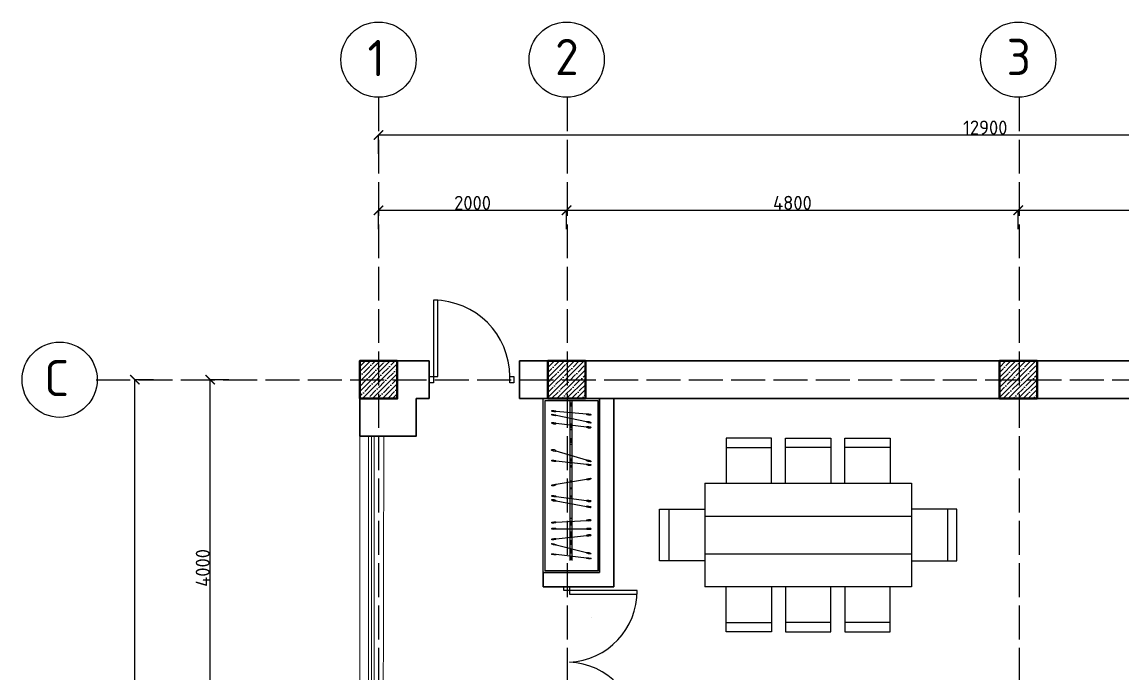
# Model space of a CAD drawing. Header units: millimetres. Extents: x 1863 to 22353, y 600 to 18600.
# Drawn here: x 1863 to 13556, y 11673 to 18600 of the extents above; entities that cross this region are included whole.
import ezdxf

# ---------------------------------------------------------------- set-up
doc = ezdxf.new("R2010")
doc.units = ezdxf.units.MM
doc.linetypes.add('ACAD_ISO02W100', pattern=[15, 12, -3])
for name, color, linetype in [('A-Door', 150, 'Continuous'), ('FUR', 42, 'Continuous'), ('MEBEL', 253, 'Continuous'), ('NET 01', 8, 'Continuous'), ('Plan 1', 7, 'Continuous')]:
    doc.layers.add(name, color=color, linetype=linetype)
doc.styles.add('gost', font='GOST Common.ttf')
doc.dimstyles.new('Copy of GOST', dxfattribs={"dimtxt": 150, "dimasz": 100, "dimexe": 0.18, "dimexo": 0.06, "dimgap": 3, "dimtad": 1, "dimdec": 0, "dimzin": 0, "dimdsep": 46, "dimtxsty": 'gost', "dimblk": 'ARCHTICK', "dimcen": 0.09, "dimclrt": 256, "dimadec": 0, "dimazin": 0, "dimtfac": 1, "dimtdec": 0, "dimtofl": 0, "dimtmove": 0, "dimatfit": 3, "dimldrblk": 'ARCHTICK', "dimfxl": 200, "dimfxlon": 1, "dimtolj": 1, "dimtzin": 0, "dimarcsym": 0})

# ---------------------------------------------------------------- blocks, each defined once
blk = doc.blocks.new('_ArchTick')
at = {"color": 0, "linetype": 'ByBlock', "const_width": 0.15}
blk.add_lwpolyline([(-0.5, -0.5), (0.5, 0.5)], dxfattribs=at)
blk = doc.blocks.new('*D32')
at = {"layer": 'Defpoints', "color": 0, "transparency": 16777216}
for p in [(3863, 14800), (5653, 14800), (6325, 10800)]:
    blk.add_point(p, dxfattribs=at)
at = {"layer": 'FUR', "color": 0, "lineweight": -2, "transparency": 16777216}
for p, q in [((4063, 14800), (3863, 14800)), ((3863, 10800), (3863, 14800)), ((4063, 10800), (3863, 10800))]:
    blk.add_line(p, q, dxfattribs=at)
at = {"layer": 'FUR', "color": 0, "lineweight": -2, "transparency": 16777216, "xscale": 100, "yscale": 100, "zscale": 100}
for p, rotation in [((3863, 14800), 90), ((3863, 10800), 270)]:
    blk.add_blockref('_ArchTick', p, dxfattribs=dict(at, rotation=rotation))
at = {"layer": 'FUR', "color": 7, "transparency": 16777216, "insert": (3785, 12800), "char_height": 150, "attachment_point": 5, "rotation": 90, "style": 'gost'}
blk.add_mtext('\\A1;4000', dxfattribs=at)
blk = doc.blocks.new('*D29')
at = {"layer": 'Defpoints', "color": 0, "transparency": 16777216}
for p in [(3063, 14800), (5653, 14800), (5653, 4400)]:
    blk.add_point(p, dxfattribs=at)
at = {"layer": 'FUR', "color": 0, "lineweight": -2, "transparency": 16777216}
for p, q in [((3263, 14800), (3063, 14800)), ((3063, 4400), (3063, 14800)), ((3263, 4400), (3063, 4400))]:
    blk.add_line(p, q, dxfattribs=at)
at = {"layer": 'FUR', "color": 0, "lineweight": -2, "transparency": 16777216, "xscale": 100, "yscale": 100, "zscale": 100}
for p, rotation in [((3063, 14800), 90), ((3063, 4400), 270)]:
    blk.add_blockref('_ArchTick', p, dxfattribs=dict(at, rotation=rotation))
at = {"layer": 'FUR', "color": 7, "transparency": 16777216, "insert": (2985, 9600), "char_height": 150, "attachment_point": 5, "rotation": 90, "style": 'gost'}
blk.add_mtext('\\A1;10400', dxfattribs=at)
blk = doc.blocks.new('*D33')
at = {"color": 0, "lineweight": -2, "transparency": 16777216}
for p, q in [((5653, 17200), (5653, 17400)), ((5653, 17400), (18553, 17400)), ((18553, 17200), (18553, 17400))]:
    blk.add_line(p, q, dxfattribs=at)
at = {"layer": 'Defpoints', "color": 0, "transparency": 16777216}
for p in [(18553, 17400), (5653, 14800), (18553, 14800)]:
    blk.add_point(p, dxfattribs=at)
at = {"color": 0, "lineweight": -2, "transparency": 16777216, "xscale": 100, "yscale": 100, "zscale": 100, "rotation": 180}
blk.add_blockref('_ArchTick', (5653, 17400), dxfattribs=at)
at = {"color": 0, "lineweight": -2, "transparency": 16777216, "xscale": 100, "yscale": 100, "zscale": 100}
blk.add_blockref('_ArchTick', (18553, 17400), dxfattribs=at)
at = {"transparency": 16777216, "insert": (12103, 17478), "char_height": 150, "attachment_point": 5, "style": 'gost'}
blk.add_mtext('\\A1;12900', dxfattribs=at)
blk = doc.blocks.new('*D41')
at = {"color": 0, "lineweight": -2, "transparency": 16777216}
for p, q in [((5653, 16400), (5653, 16600)), ((5653, 16600), (7653, 16600)), ((7653, 16400), (7653, 16600))]:
    blk.add_line(p, q, dxfattribs=at)
at = {"layer": 'Defpoints', "color": 0, "transparency": 16777216}
for p in [(7653, 16600), (5653, 14800), (7653, 14800)]:
    blk.add_point(p, dxfattribs=at)
at = {"color": 0, "lineweight": -2, "transparency": 16777216, "xscale": 100, "yscale": 100, "zscale": 100, "rotation": 180}
blk.add_blockref('_ArchTick', (5653, 16600), dxfattribs=at)
at = {"color": 0, "lineweight": -2, "transparency": 16777216, "xscale": 100, "yscale": 100, "zscale": 100}
blk.add_blockref('_ArchTick', (7653, 16600), dxfattribs=at)
at = {"transparency": 16777216, "insert": (6653, 16678), "char_height": 150, "attachment_point": 5, "style": 'gost'}
blk.add_mtext('\\A1;2000', dxfattribs=at)
blk = doc.blocks.new('*D42')
at = {"color": 0, "lineweight": -2, "transparency": 16777216}
for p, q in [((7653, 16400), (7653, 16600)), ((7653, 16600), (12453, 16600)), ((12453, 16400), (12453, 16600))]:
    blk.add_line(p, q, dxfattribs=at)
at = {"layer": 'Defpoints', "color": 0, "transparency": 16777216}
for p in [(12453, 16600), (7653, 14800), (12453, 14800)]:
    blk.add_point(p, dxfattribs=at)
at = {"color": 0, "lineweight": -2, "transparency": 16777216, "xscale": 100, "yscale": 100, "zscale": 100, "rotation": 180}
blk.add_blockref('_ArchTick', (7653, 16600), dxfattribs=at)
at = {"color": 0, "lineweight": -2, "transparency": 16777216, "xscale": 100, "yscale": 100, "zscale": 100}
blk.add_blockref('_ArchTick', (12453, 16600), dxfattribs=at)
at = {"transparency": 16777216, "insert": (10053, 16678), "char_height": 150, "attachment_point": 5, "style": 'gost'}
blk.add_mtext('\\A1;4800', dxfattribs=at)
blk = doc.blocks.new('*D43')
at = {"color": 0, "lineweight": -2, "transparency": 16777216}
for p, q in [((12453, 16400), (12453, 16600)), ((12453, 16600), (16453, 16600)), ((16453, 16400), (16453, 16600))]:
    blk.add_line(p, q, dxfattribs=at)
at = {"layer": 'Defpoints', "color": 0, "transparency": 16777216}
for p in [(16453, 16600), (12453, 14800), (16453, 14800)]:
    blk.add_point(p, dxfattribs=at)
at = {"color": 0, "lineweight": -2, "transparency": 16777216, "xscale": 100, "yscale": 100, "zscale": 100, "rotation": 180}
blk.add_blockref('_ArchTick', (12453, 16600), dxfattribs=at)
at = {"color": 0, "lineweight": -2, "transparency": 16777216, "xscale": 100, "yscale": 100, "zscale": 100}
blk.add_blockref('_ArchTick', (16453, 16600), dxfattribs=at)
at = {"transparency": 16777216, "insert": (14453, 16678), "char_height": 150, "attachment_point": 5, "style": 'gost'}
blk.add_mtext('\\A1;4000', dxfattribs=at)

msp = doc.modelspace()

# ---------------------------------------------------------------- hatches: boundary and pattern name
at = {"transparency": 33554687}
h = msp.add_hatch(dxfattribs=at)
h.set_pattern_fill('ANSI35', color=1, scale=300)
h.set_pattern_definition([(45, (-47539.93, -7877.64), (-53.03301, 53.03301), []), (45, (-47486.9, -7877.64), (-53.03301, 53.03301), [93.75, -18.75, 0, -18.75])])
h.paths.add_polyline_path([(5853.1, 14999.8), (5453.1, 14999.8), (5453.1, 14599.8), (5853.1, 14599.8)])
h = msp.add_hatch(dxfattribs=at)
h.set_pattern_fill('ANSI35', color=1, scale=300)
h.set_pattern_definition([(45, (-50668.095, -8401.256), (-53.03301, 53.03301), []), (45, (-50615.06, -8401.256), (-53.03301, 53.03301), [93.75, -18.75, 0, -18.75])])
h.paths.add_polyline_path([(7853.1, 14999.8), (7453.1, 14999.8), (7453.1, 14599.8), (7853.1, 14599.8)])
h = msp.add_hatch(dxfattribs=at)
h.set_pattern_fill('ANSI35', color=1, scale=300)
h.set_pattern_definition([(45, (-45868.305, -8401.256), (-53.03301, 53.03301), []), (45, (-45815.27, -8401.256), (-53.03301, 53.03301), [93.75, -18.75, 0, -18.75])])
h.paths.add_polyline_path([(12652.9, 14999.8), (12252.9, 14999.8), (12252.9, 14599.8), (12652.9, 14599.8)])

# ---------------------------------------------------------------- linework, layer by layer
at = {"color": 18, "lineweight": 30, "true_color": 0x000000}
for p, q in [((6053.1, 14599.8), (6193.1, 14599.8)), ((11853.1, 14599.8), (18403.1, 14599.8))]:
    msp.add_line(p, q, dxfattribs=at)
at = {"color": 253}
for p, q in [((7403.2, 12749.9), (7403.2, 14599.8)), ((7403.2, 14599.8), (8003.1, 14599.8)), ((7423.2, 12769.9), (7423.2, 14579.8)), ((7423.2, 14579.8), (7983.1, 14579.8)), ((7691.3, 12879.8), (7691.3, 14579.8)), ((7712.3, 14549.7), (7691.3, 14549.7)), ((7712.3, 14537), (7691.3, 14537)), ((7712.3, 14522.3), (7691.3, 14522.3)), ((7712.3, 14516.8), (7691.3, 14516.8)), ((7712.3, 12879.8), (7712.3, 14579.8)), ((7983.1, 14579.8), (7983.1, 12769.9)), ((8003.1, 14599.8), (8003.1, 12859.8)), ((7862.3, 14431.8), (7541.3, 14462.8)), ((7862.3, 14353.3), (7541.3, 14419.6)), ((7862.3, 14296.6), (7541.3, 14334.2)), ((7712.3, 14327.1), (7691.3, 14327.1)), ((7712.3, 14321.6), (7691.3, 14321.6)), ((7712.3, 14308.9), (7691.3, 14308.9)), ((7712.3, 14296.1), (7691.3, 14296.1)), ((7712.3, 14286.9), (7691.3, 14286.9)), ((7712.3, 14266.9), (7691.3, 14266.9)), ((7912.2, 14290.8), (7912.1, 14290.8)), ((7712.3, 14172.3), (7691.3, 14172.3)), ((7712.3, 14166.8), (7691.3, 14166.8)), ((7712.3, 14154), (7691.3, 14154)), ((9350.1, 14179.8), (9350.1, 13699.8)), ((9830.1, 14179.8), (9350.1, 14179.8)), ((9830.1, 13699.8), (9830.1, 14179.8)), ((9980.1, 13699.8), (9980.1, 14179.8)), ((9980.1, 14179.8), (10460.1, 14179.8)), ((10460.1, 14179.8), (10460.1, 13699.8)), ((10610.1, 13699.8), (10610.1, 14179.8)), ((10610.1, 14179.8), (11090.1, 14179.8)), ((11090.1, 14179.8), (11090.1, 13699.8)), ((7862.3, 13946.1), (7541.3, 14041.2)), ((7712.3, 14141.3), (7691.3, 14141.3)), ((7712.3, 14132.1), (7691.3, 14132.1)), ((7712.3, 14112), (7691.3, 14112)), ((9350.1, 14079.8), (9830.1, 14079.8)), ((10460.1, 14079.8), (9980.1, 14079.8)), ((11090.1, 14079.8), (10610.1, 14079.8)), ((7862.3, 13899.2), (7541.3, 13934.5)), ((7712.3, 13955), (7691.3, 13955)), ((7712.3, 13949.5), (7691.3, 13949.5)), ((7712.3, 13940.4), (7691.3, 13940.4)), ((7712.3, 13922.1), (7691.3, 13922.1)), ((7712.3, 13916.6), (7691.3, 13916.6)), ((7712.3, 13913), (7691.3, 13913)), ((7712.3, 13883.7), (7691.3, 13883.7)), ((7712.3, 13874.6), (7691.3, 13874.6)), ((7712.3, 13869.1), (7691.3, 13869.1)), ((7912.2, 13893.6), (7912.2, 13893.7)), ((7862.3, 13739.9), (7541.3, 13684.8)), ((7712.3, 13723), (7691.3, 13723)), ((7712.3, 13712.1), (7691.3, 13712.1)), ((9120.1, 13699.8), (11320.1, 13699.8)), ((11320.1, 13699.8), (11320.1, 12599.8)), ((7712.3, 13648.2), (7691.3, 13648.2)), ((7712.3, 13640.8), (7691.3, 13640.8)), ((7712.3, 13564.1), (7691.3, 13564.1)), ((7541.3, 13559.2), (7862.3, 13515)), ((7541.3, 13513.3), (7862.3, 13453.6)), ((7712.3, 13553.2), (7691.3, 13553.2)), ((8640.1, 12874.8), (8640.1, 13424.8)), ((8640.1, 13424.8), (9120.1, 13424.8)), ((8740.1, 13424.8), (8740.1, 12874.8)), ((9120.1, 13349.8), (11320.1, 13349.8)), ((11800.1, 13424.8), (11320.1, 13424.8)), ((11700.1, 13424.8), (11700.1, 12874.8)), ((11800.1, 12874.8), (11800.1, 13424.8)), ((7541.3, 13285.1), (7862.3, 13305)), ((7541.3, 13215.4), (7862.3, 13215.4)), ((7712.3, 13326.7), (7691.3, 13326.7)), ((7712.3, 13292), (7691.3, 13292)), ((7712.3, 13281.1), (7691.3, 13281.1)), ((7712.3, 13270.1), (7691.3, 13270.1)), ((7712.3, 13259.1), (7691.3, 13259.1)), ((7712.3, 13253.7), (7691.3, 13253.7)), ((7541.3, 13107.8), (7862.3, 13143.2)), ((7712.3, 13178.9), (7691.3, 13178.9)), ((7712.3, 13167.8), (7691.3, 13167.8)), ((7712.3, 13154.4), (7691.3, 13154.4)), ((7712.3, 13152.1), (7691.3, 13152.1)), ((7712.3, 13141), (7691.3, 13141)), ((7712.3, 13134.3), (7691.3, 13134.3)), ((7541.3, 13044.9), (7862.3, 12963.1)), ((7712.3, 13087.5), (7691.3, 13087.5)), ((7712.3, 13078.5), (7691.3, 13078.5)), ((7712.3, 13068.3), (7691.3, 13068.3)), ((7712.3, 13056.2), (7691.3, 13056.2)), ((7712.3, 13047.3), (7691.3, 13047.3)), ((7712.3, 12995.1), (7691.3, 12995.1)), ((7712.3, 12987.1), (7691.3, 12987.1)), ((7862.3, 12905), (7541.3, 12941.7)), ((7712.3, 12975.1), (7691.3, 12975.1)), ((7712.3, 12965.7), (7691.3, 12965.7)), ((7712.3, 12956.3), (7691.3, 12956.3)), ((7691.3, 12912.7), (7712.3, 12912.7)), ((7691.3, 12907.2), (7712.3, 12907.2)), ((7691.3, 12894.4), (7712.3, 12894.4)), ((7912.2, 12899.3), (7912.2, 12899.3)), ((9120.1, 12874.8), (8640.1, 12874.8)), ((9120.1, 12949.8), (11320.1, 12949.8)), ((11320.1, 12874.8), (11800.1, 12874.8)), ((8003.1, 12749.9), (7403.2, 12749.9)), ((7983.1, 12769.9), (7423.2, 12769.9)), ((11320.1, 12599.8), (9120.1, 12599.8)), ((9350.1, 12119.8), (9350.1, 12599.8)), ((9830.1, 12599.8), (9830.1, 12119.8)), ((9980.1, 12599.8), (9980.1, 12119.8)), ((10460.1, 12119.8), (10460.1, 12599.8)), ((10610.1, 12599.8), (10610.1, 12119.8)), ((11090.1, 12119.8), (11090.1, 12599.8)), ((7913.8, 12274.4), (7913.7, 12274.4)), ((9350.1, 12219.8), (9830.1, 12219.8)), ((10460.1, 12219.8), (9980.1, 12219.8)), ((11090.1, 12219.8), (10610.1, 12219.8)), ((9830.1, 12119.8), (9350.1, 12119.8)), ((9980.1, 12119.8), (10460.1, 12119.8)), ((10610.1, 12119.8), (11090.1, 12119.8))]:
    msp.add_line(p, q, dxfattribs=at)
at = {"lineweight": 40}
for points in [[(5453.1, 14599.8), (5853.1, 14599.8), (5853.1, 14999.8), (5453.1, 14999.8)], [(7453.1, 14599.8), (7853.1, 14599.8), (7853.1, 14999.8), (7453.1, 14999.8)], [(12252.9, 14599.8), (12652.9, 14599.8), (12652.9, 14999.8), (12252.9, 14999.8)]]:
    msp.add_lwpolyline(points, close=True, dxfattribs=at)
at = {"color": 18, "lineweight": 30, "true_color": 0x000000}
for points in [[(5853.1, 14999.8), (6193.1, 14999.8)], [(7852.6, 14999.8), (18352.9, 14999.8)], [(5453.1, 14599.8), (5453.1, 14201.1)], [(6053.1, 14599.8), (6193.1, 14599.8)], [(7153.1, 14599.8), (7453.1, 14599.8)], [(7453.1, 14599.8), (8003.1, 14599.8), (8003.1, 12749.9)], [(8003.1, 14599.8), (11853.1, 14599.8)], [(8153.1, 14599.8), (8153.1, 12599.9)], [(11853.1, 14599.8), (16453.1, 14599.8)], [(8003.1, 12749.9), (7403.2, 12749.9)], [(7403.2, 12749.9), (7403.2, 12599.9)], [(8153.1, 12599.9), (7403.2, 12599.9)]]:
    msp.add_lwpolyline(points, dxfattribs=at)
at = {"lineweight": 30}
for points in [[(6193.1, 14999.8), (6193.1, 14599.8)], [(7453.1, 14999.8), (7153.1, 14999.8), (7153.1, 14599.8)], [(5453.1, 14201.1), (6053.1, 14199.8), (6053.1, 14599.8)]]:
    msp.add_lwpolyline(points, dxfattribs=at)
at = {"color": 18, "true_color": 0x000000}
for points in [[(7653.1, 14599.8), (7453.1, 14599.8)], [(11853.1, 14599.8), (16453.1, 14599.8)]]:
    msp.add_lwpolyline(points, dxfattribs=at)
at = {"color": 18, "lineweight": 9, "true_color": 0x000000}
for points in [[(5453.1, 14199.8), (5453.1, 10999.8)], [(5710.1, 14199.8), (5703.1, 10999.8)]]:
    msp.add_lwpolyline(points, dxfattribs=at)
at = {"color": 152, "lineweight": 9, "true_color": 0x2776bb}
for points in [[(5548.1, 14199.8), (5548.1, 10999.8)], [(5578.1, 14199.8), (5578.1, 10999.8)], [(5608.1, 14199.8), (5608.1, 10999.8)]]:
    msp.add_lwpolyline(points, dxfattribs=at)
at = {"color": 18, "true_color": 0x000000}
for centre in [(5653.1, 18199.8), (7653.1, 18199.8), (12452.9, 18199.8), (2263.5, 14799.8)]:
    msp.add_circle(centre, 400, dxfattribs=at)
at = {"color": 253}
for centre, major_axis, ratio in [((7516.3, 14424.7), (-25, 5.2), 0.2801175), ((7516.3, 14465.2), (-25, 2.4), 0.3190948), ((7887.3, 14429.4), (-25, 2.4), 0.3190948), ((7516.3, 14337.1), (-25, 2.9), 0.33822), ((7887.3, 14348.1), (-25, 5.2), 0.2801175), ((7887.3, 14294.4), (-25, 2.9), 0.33822), ((7516.3, 14048.6), (-25, 7.4), 0.3131288), ((7516.3, 13937.3), (-25, 2.8), 0.2755222), ((7887.3, 13938.7), (-25, 7.4), 0.3131288), ((7887.3, 13896.8), (-25, 2.8), 0.2755222), ((7516.3, 13680.5), (-25, -4.3), 0.2910906), ((7887.3, 13744.2), (-25, -4.3), 0.2910906), ((7516.3, 13562.7), (-25, 3.4), 0.2745976), ((7516.3, 13518), (-25, 4.6), 0.3210647), ((7887.3, 13449), (-25, 4.6), 0.3422385), ((7887.3, 13511.6), (-25, 3.4), 0.3448482), ((7516.3, 13283.6), (-25, -1.5), 0.3024498), ((7516.3, 13215.4), (-25, 0), 0.3030301), ((7887.3, 13306.6), (-25, -1.5), 0.3430237), ((7887.3, 13215.4), (-25, 0), 0.3436818), ((7516.3, 13105.1), (-25, -2.8), 0.3012075), ((7887.3, 13145.9), (-25, -2.8), 0.3383719), ((7516.3, 13051.2), (-25, 6.4), 0.2251506), ((7516.3, 12944.6), (-25, 2.9), 0.2308394), ((7887.3, 12956.7), (-25, 6.4), 0.2251506), ((7887.3, 12902.5), (-25, 2.9), 0.2308394)]:
    msp.add_ellipse(centre, major_axis=major_axis, ratio=ratio, dxfattribs=at)
at = {"layer": 'A-Door', "color": 7}
for points in [[(6283.1, 14833.5), (6283.1, 15643.6), (6238.1, 15643.6), (6238.1, 14833.5)], [(6238.1, 14833.5), (6238.1, 14766), (6193.1, 14766), (6193.1, 14833.5)], [(7093.2, 14833.5), (7093.2, 14766), (7048.2, 14766), (7048.2, 14833.5)], [(7682.8, 12559.5), (7622.9, 12559.5), (7622.9, 12599.5), (7682.8, 12599.5)], [(7682.8, 12519.5), (8402.7, 12519.5), (8402.7, 12559.5), (7682.8, 12559.5)]]:
    msp.add_lwpolyline(points, close=True, dxfattribs=at)
at = {"layer": 'MEBEL', "color": 253}
for points in [[(9120.1, 13699.8), (9120.1, 12599.8)], [(9980.1, 12119.8), (9980.1, 12119.8)]]:
    msp.add_lwpolyline(points, dxfattribs=at)
at = {"layer": 'NET 01', "color": 7}
for centre, radius, start, end in [((6238.1, 14833.5), 810.1, 0, 90), ((7647.8, 12553.8), 754.9, 272.66196, 0.43436), ((7647.8, 11045.6), 754.9, 359.56564, 87.33804)]:
    msp.add_arc(centre, radius, start, end, dxfattribs=at)
at = {"layer": 'Plan 1', "color": 9, "linetype": 'ACAD_ISO02W100', "ltscale": 30, "true_color": 0xc7c8ca}
for points in [[(5653.1, 17799.8), (5653.1, 1399.8)], [(7657.8, 17799.8), (7657.8, 1399.7)], [(12461.6, 17799.8), (12461.6, 1399.7)]]:
    msp.add_lwpolyline(points, dxfattribs=at)
at = {"layer": 'Plan 1', "color": 251, "linetype": 'ACAD_ISO02W100', "ltscale": 30, "true_color": 0x636466}
msp.add_lwpolyline([(2653, 14799.8), (21552.9, 14799.8)], dxfattribs=at)

# ---------------------------------------------------------------- texts
at = {"layer": 'Plan 1', "char_height": 384.9, "attachment_point": 1, "style": 'gost'}
for s, insert in [('1', (5536.6, 18409)), ('2', (7530.1, 18420.9)), ('3', (12329.9, 18420.9)), ('C', (2099.6, 15009.5))]:
    msp.add_mtext_dynamic_manual_height_columns(s, width=384.875, gutter_width=0.55, heights=[0], dxfattribs=dict(at, insert=insert))

# ---------------------------------------------------------------- dimensions: what is measured, and where the dimension line sits
at = {"color": 253}
for base, p2, picture, middle in [((18552.9, 17399.8), (18552.9, 14799.8), '*D33', (12103, 17477.8)), ((7653.1, 16599.8), (7653.1, 14799.8), '*D41', (6653.1, 16677.8))]:
    dim = msp.add_linear_dim(base=base, p1=(5653.1, 14799.8), p2=p2, dimstyle='Copy of GOST', dxfattribs=at)
    dim.commit()
    dim.dimension.update_dxf_attribs({"geometry": picture, "text_midpoint": middle})
for base, p1, p2, picture, middle in [((12452.9, 16599.8), (7653.1, 14799.8), (12452.9, 14799.8), '*D42', (10053, 16677.8)), ((16452.9, 16599.8), (12452.9, 14799.8), (16452.9, 14799.8), '*D43', (14452.9, 16677.8))]:
    dim = msp.add_linear_dim(base=base, p1=p1, p2=p2, dimstyle='Copy of GOST', override={"dimtmove": 1}, dxfattribs=at)
    dim.commit()
    dim.dimension.update_dxf_attribs({"geometry": picture, "text_midpoint": middle})
at = {"layer": 'FUR', "color": 253}
for base, p1, override, picture, middle in [((3063.5, 14799.8), (5653.1, 4399.8), {"dimclrt": 7}, '*D29', (2985.5, 9599.8)), ((3863.5, 14799.8), (6325.3, 10799.8), {"dimclrt": 7, "dimtmove": 1}, '*D32', (3785.5, 12799.8))]:
    dim = msp.add_linear_dim(base=base, p1=p1, p2=(5653.1, 14799.8), angle=90, dimstyle='Copy of GOST', override=override, dxfattribs=at)
    dim.commit()
    dim.dimension.update_dxf_attribs({"geometry": picture, "text_midpoint": middle})

doc.saveas('drawing.dxf')
